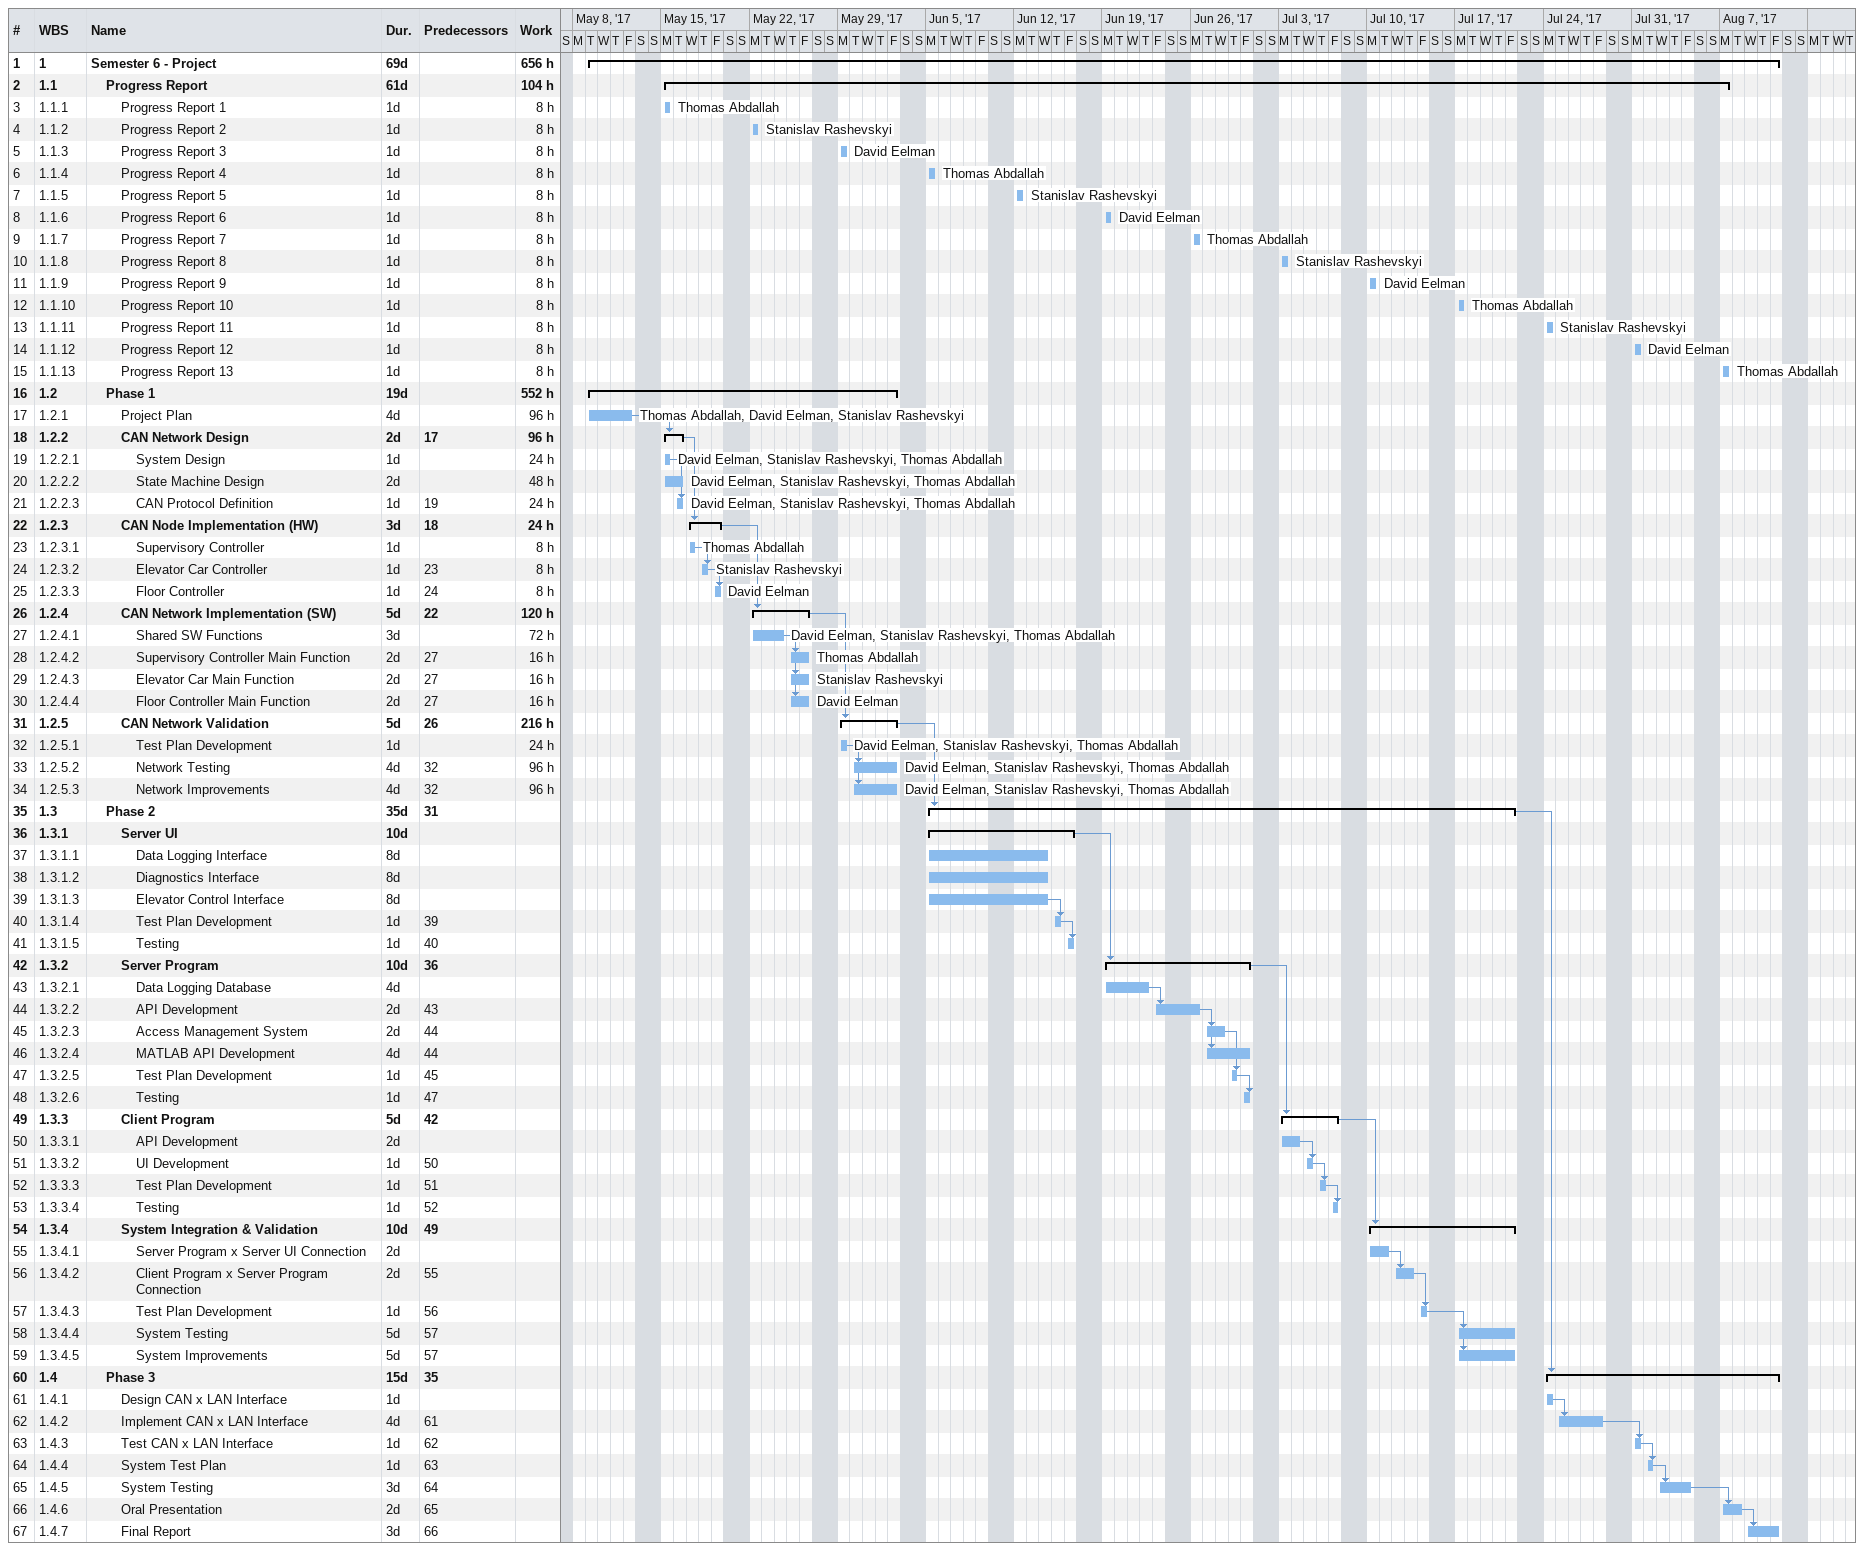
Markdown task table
| ID | WBS | Task | Duration | Start | Finish | Predecessors | Resources | Work (h) |
|---|---|---|---|---|---|---|---|---|
| 1 | 1 | **Semester 6 - Project** | 69d | 2017-05-09 | 2017-08-11 |  |  | 656 |
| 2 | 1.1 | **Progress Report** | 61d | 2017-05-15 | 2017-08-07 |  |  | 104 |
| 3 | 1.1.1 | Progress Report 1 | 1d | 2017-05-15 | 2017-05-15 |  | Thomas Abdallah | 8 |
| 4 | 1.1.2 | Progress Report 2 | 1d | 2017-05-22 | 2017-05-22 |  | Stanislav Rashevskyi | 8 |
| 5 | 1.1.3 | Progress Report 3 | 1d | 2017-05-29 | 2017-05-29 |  | David Eelman | 8 |
| 6 | 1.1.4 | Progress Report 4 | 1d | 2017-06-05 | 2017-06-05 |  | Thomas Abdallah | 8 |
| 7 | 1.1.5 | Progress Report 5 | 1d | 2017-06-12 | 2017-06-12 |  | Stanislav Rashevskyi | 8 |
| 8 | 1.1.6 | Progress Report 6 | 1d | 2017-06-19 | 2017-06-19 |  | David Eelman | 8 |
| 9 | 1.1.7 | Progress Report 7 | 1d | 2017-06-26 | 2017-06-26 |  | Thomas Abdallah | 8 |
| 10 | 1.1.8 | Progress Report 8 | 1d | 2017-07-03 | 2017-07-03 |  | Stanislav Rashevskyi | 8 |
| 11 | 1.1.9 | Progress Report 9 | 1d | 2017-07-10 | 2017-07-10 |  | David Eelman | 8 |
| 12 | 1.1.10 | Progress Report 10 | 1d | 2017-07-17 | 2017-07-17 |  | Thomas Abdallah | 8 |
| 13 | 1.1.11 | Progress Report 11 | 1d | 2017-07-24 | 2017-07-24 |  | Stanislav Rashevskyi | 8 |
| 14 | 1.1.12 | Progress Report 12 | 1d | 2017-07-31 | 2017-07-31 |  | David Eelman | 8 |
| 15 | 1.1.13 | Progress Report 13 | 1d | 2017-08-07 | 2017-08-07 |  | Thomas Abdallah | 8 |
| 16 | 1.2 | **Phase 1** | 19d | 2017-05-09 | 2017-06-02 |  |  | 552 |
| 17 | 1.2.1 | Project Plan | 4d | 2017-05-09 | 2017-05-12 |  | Thomas Abdallah, David Eelman, Stanislav Rashevskyi | 96 |
| 18 | 1.2.2 | **CAN Network Design** | 2d | 2017-05-15 | 2017-05-16 | 17 |  | 96 |
| 19 | 1.2.2.1 | System Design | 1d | 2017-05-15 | 2017-05-15 |  | David Eelman, Stanislav Rashevskyi, Thomas Abdallah | 24 |
| 20 | 1.2.2.2 | State Machine Design | 2d | 2017-05-15 | 2017-05-16 |  | David Eelman, Stanislav Rashevskyi, Thomas Abdallah | 48 |
| 21 | 1.2.2.3 | CAN Protocol Definition | 1d | 2017-05-16 | 2017-05-16 | 19 | David Eelman, Stanislav Rashevskyi, Thomas Abdallah | 24 |
| 22 | 1.2.3 | **CAN Node Implementation (HW)** | 3d | 2017-05-17 | 2017-05-19 | 18 |  | 24 |
| 23 | 1.2.3.1 | Supervisory Controller | 1d | 2017-05-17 | 2017-05-17 |  | Thomas Abdallah | 8 |
| 24 | 1.2.3.2 | Elevator Car Controller | 1d | 2017-05-18 | 2017-05-18 | 23 | Stanislav Rashevskyi | 8 |
| 25 | 1.2.3.3 | Floor Controller | 1d | 2017-05-19 | 2017-05-19 | 24 | David Eelman | 8 |
| 26 | 1.2.4 | **CAN Network Implementation (SW)** | 5d | 2017-05-22 | 2017-05-26 | 22 |  | 120 |
| 27 | 1.2.4.1 | Shared SW Functions | 3d | 2017-05-22 | 2017-05-24 |  | David Eelman, Stanislav Rashevskyi, Thomas Abdallah | 72 |
| 28 | 1.2.4.2 | Supervisory Controller Main Function | 2d | 2017-05-25 | 2017-05-26 | 27 | Thomas Abdallah | 16 |
| 29 | 1.2.4.3 | Elevator Car Main Function | 2d | 2017-05-25 | 2017-05-26 | 27 | Stanislav Rashevskyi | 16 |
| 30 | 1.2.4.4 | Floor Controller Main Function | 2d | 2017-05-25 | 2017-05-26 | 27 | David Eelman | 16 |
| 31 | 1.2.5 | **CAN Network Validation** | 5d | 2017-05-29 | 2017-06-02 | 26 |  | 216 |
| 32 | 1.2.5.1 | Test Plan Development | 1d | 2017-05-29 | 2017-05-29 |  | David Eelman, Stanislav Rashevskyi, Thomas Abdallah | 24 |
| 33 | 1.2.5.2 | Network Testing | 4d | 2017-05-30 | 2017-06-02 | 32 | David Eelman, Stanislav Rashevskyi, Thomas Abdallah | 96 |
| 34 | 1.2.5.3 | Network Improvements | 4d | 2017-05-30 | 2017-06-02 | 32 | David Eelman, Stanislav Rashevskyi, Thomas Abdallah | 96 |
| 35 | 1.3 | **Phase 2** | 35d | 2017-06-05 | 2017-07-21 | 31 |  |  |
| 36 | 1.3.1 | **Server UI** | 10d | 2017-06-05 | 2017-06-16 |  |  |  |
| 37 | 1.3.1.1 | Data Logging Interface | 8d | 2017-06-05 | 2017-06-14 |  |  |  |
| 38 | 1.3.1.2 | Diagnostics Interface | 8d | 2017-06-05 | 2017-06-14 |  |  |  |
| 39 | 1.3.1.3 | Elevator Control Interface | 8d | 2017-06-05 | 2017-06-14 |  |  |  |
| 40 | 1.3.1.4 | Test Plan Development | 1d | 2017-06-15 | 2017-06-15 | 39 |  |  |
| 41 | 1.3.1.5 | Testing | 1d | 2017-06-16 | 2017-06-16 | 40 |  |  |
| 42 | 1.3.2 | **Server Program** | 10d | 2017-06-19 | 2017-06-30 | 36 |  |  |
| 43 | 1.3.2.1 | Data Logging Database | 4d | 2017-06-19 | 2017-06-22 |  |  |  |
| 44 | 1.3.2.2 | API Development | 2d | 2017-06-23 | 2017-06-26 | 43 |  |  |
| 45 | 1.3.2.3 | Access Management System | 2d | 2017-06-27 | 2017-06-28 | 44 |  |  |
| 46 | 1.3.2.4 | MATLAB API Development | 4d | 2017-06-27 | 2017-06-30 | 44 |  |  |
| 47 | 1.3.2.5 | Test Plan Development | 1d | 2017-06-29 | 2017-06-29 | 45 |  |  |
| 48 | 1.3.2.6 | Testing | 1d | 2017-06-30 | 2017-06-30 | 47 |  |  |
| 49 | 1.3.3 | **Client Program** | 5d | 2017-07-03 | 2017-07-07 | 42 |  |  |
| 50 | 1.3.3.1 | API Development | 2d | 2017-07-03 | 2017-07-04 |  |  |  |
| 51 | 1.3.3.2 | UI Development | 1d | 2017-07-05 | 2017-07-05 | 50 |  |  |
| 52 | 1.3.3.3 | Test Plan Development | 1d | 2017-07-06 | 2017-07-06 | 51 |  |  |
| 53 | 1.3.3.4 | Testing | 1d | 2017-07-07 | 2017-07-07 | 52 |  |  |
| 54 | 1.3.4 | **System Integration & Validation** | 10d | 2017-07-10 | 2017-07-21 | 49 |  |  |
| 55 | 1.3.4.1 | Server Program x Server UI Connection | 2d | 2017-07-10 | 2017-07-11 |  |  |  |
| 56 | 1.3.4.2 | Client Program x Server Program Connection | 2d | 2017-07-12 | 2017-07-13 | 55 |  |  |
| 57 | 1.3.4.3 | Test Plan Development | 1d | 2017-07-14 | 2017-07-14 | 56 |  |  |
| 58 | 1.3.4.4 | System Testing | 5d | 2017-07-17 | 2017-07-21 | 57 |  |  |
| 59 | 1.3.4.5 | System Improvements | 5d | 2017-07-17 | 2017-07-21 | 57 |  |  |
| 60 | 1.4 | **Phase 3** | 15d | 2017-07-24 | 2017-08-11 | 35 |  |  |
| 61 | 1.4.1 | Design CAN x LAN Interface | 1d | 2017-07-24 | 2017-07-24 |  |  |  |
| 62 | 1.4.2 | Implement CAN x LAN Interface | 4d | 2017-07-25 | 2017-07-28 | 61 |  |  |
| 63 | 1.4.3 | Test CAN x LAN Interface | 1d | 2017-07-31 | 2017-07-31 | 62 |  |  |
| 64 | 1.4.4 | System Test Plan | 1d | 2017-08-01 | 2017-08-01 | 63 |  |  |
| 65 | 1.4.5 | System Testing | 3d | 2017-08-02 | 2017-08-04 | 64 |  |  |
| 66 | 1.4.6 | Oral Presentation | 2d | 2017-08-07 | 2017-08-08 | 65 |  |  |
| 67 | 1.4.7 | Final Report | 3d | 2017-08-09 | 2017-08-11 | 66 |  |  |
